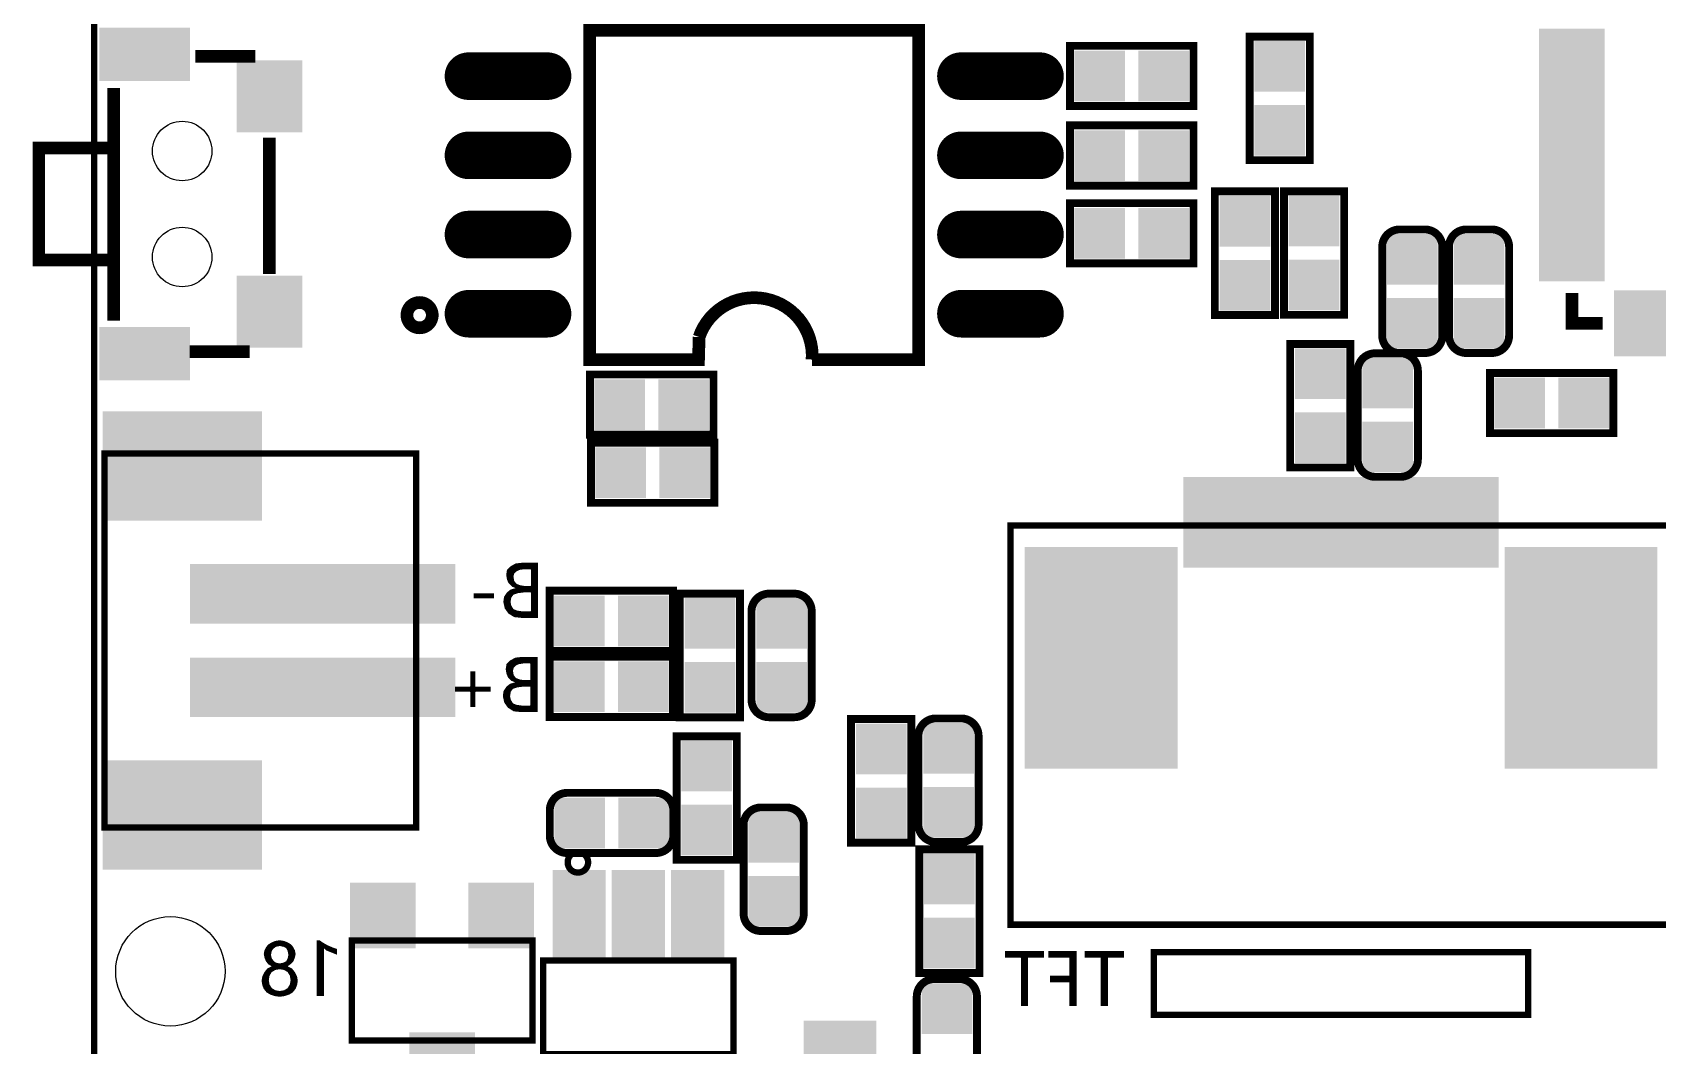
# Model space of a CAD drawing. Extents: x 24.4 to 65.5, y 24 to 66.4.
# Drawn here: x 24.41 to 50.48, y 34.41 to 50.65 of the extents above; entities that cross this region are included whole.
import ezdxf

# ---------------------------------------------------------------- set-up
doc = ezdxf.new("R2010")
doc.units = 0
doc.layers.get('0').update_dxf_attribs({"linetype": 'CONTINUOUS'})
doc.layers.add('SM002028_PHO', color=7, linetype='CONTINUOUS')
doc.layers.add('SSB002029_PHO', color=6, linetype='CONTINUOUS')

# ---------------------------------------------------------------- blocks, each defined once
blk = doc.blocks.new('SQUARE_138')
blk.add_solid([(0.4064, 0.4064), (0.4064, -0.4064), (-0.4064, 0.4064), (-0.4064, -0.4064)])
blk = doc.blocks.new('OBLONG_154')
at = {"const_width": 0.762}
blk.add_lwpolyline([(0.635, 0), (-0.635, 0)], dxfattribs=at)
at = {"const_width": 0.381}
for points in [[(-0.8255, 0, 1), (-0.4445, 0, 1)], [(0.4445, 0, 1), (0.8255, 0, 1)]]:
    blk.add_lwpolyline(points, format="xyb", close=True, dxfattribs=at)
blk = doc.blocks.new('ROUND_263')
blk.add_circle((0, 0), 0.877)
blk = doc.blocks.new('ROUND_266')
blk.add_circle((0, 0), 0.477)
blk = doc.blocks.new('RECTANGLE_269')
blk.add_solid([(0.276986, 0.726948), (0.276986, -0.726948), (-0.276986, 0.726948), (-0.276986, -0.726948)])
blk = doc.blocks.new('RECTANGLE_270')
blk.add_solid([(1.226946, 1.776984), (1.226946, -1.776984), (-1.226946, 1.776984), (-1.226946, -1.776984)])
blk = doc.blocks.new('RECTANGLE_271')
blk.add_solid([(0.52705, 0.226948), (0.52705, -0.226948), (-0.52705, 0.226948), (-0.52705, -0.226948)])
blk = doc.blocks.new('RECTANGLE_272')
blk.add_solid([(0.226948, 0.52705), (0.226948, -0.52705), (-0.226948, 0.52705), (-0.226948, -0.52705)])
blk = doc.blocks.new('RECTANGLE_283')
blk.add_solid([(0.426974, 0.726948), (0.426974, -0.726948), (-0.426974, 0.726948), (-0.426974, -0.726948)])
blk = doc.blocks.new('RECTANGLE_285')
blk.add_solid([(0.52705, 0.57696), (0.52705, -0.57696), (-0.52705, 0.57696), (-0.52705, -0.57696)])
blk = doc.blocks.new('RECTANGLE_286')
blk.add_solid([(0.726948, 0.426974), (0.726948, -0.426974), (-0.726948, 0.426974), (-0.726948, -0.426974)])
blk = doc.blocks.new('RECTANGLE_290')
blk.add_solid([(2.126996, 0.477012), (2.126996, -0.477012), (-2.126996, 0.477012), (-2.126996, -0.477012)])
blk = doc.blocks.new('RECTANGLE_291')
blk.add_solid([(1.276984, 0.877062), (1.276984, -0.877062), (-1.276984, 0.877062), (-1.276984, -0.877062)])
blk = doc.blocks.new('SQUARE_292')
blk.add_solid([(0.52705, 0.52705), (0.52705, -0.52705), (-0.52705, 0.52705), (-0.52705, -0.52705)])
blk = doc.blocks.new('RECTANGLE_300')
blk.add_solid([(0.58204, 0.73698), (0.58204, -0.73698), (-0.58204, 0.73698), (-0.58204, -0.73698)])

msp = doc.modelspace()

# ---------------------------------------------------------------- linework, layer by layer
at = {"layer": 'SM002028_PHO', "const_width": 0.1016}
for points in [[(25.4, 63.90005), (25.4, 26.900124)], [(42.399966, 35.900106), (42.399966, 34.900108), (48.399954, 34.900108), (48.399954, 35.900106), (42.399966, 35.900106)]]:
    msp.add_lwpolyline(points, dxfattribs=at)
at = {"layer": 'SSB002029_PHO'}
for points, const_width in [([(25.4, 63.90005), (25.4, 26.900124)], 0.1016), ([(36.915344, 45.405548), (38.626542, 45.405548), (38.626542, 50.6857), (33.346644, 50.6857), (33.346644, 45.405548), (35.092894, 45.405548), (35.1028, 45.768006)], 0.2032), ([(43.935396, 48.603662), (44.900596, 48.603662), (44.900596, 50.584862), (43.935396, 50.584862), (43.935396, 48.603662)], 0.127), ([(27.982672, 50.269902), (27.01925, 50.269902)], 0.2032), ([(41.052496, 50.436272), (41.052496, 49.471072), (43.033696, 49.471072), (43.033696, 50.436272), (41.052496, 50.436272)], 0.127), ([(25.70988, 49.759616), (25.70988, 46.027086)], 0.2032), ([(28.210002, 48.966374), (28.210002, 46.779942)], 0.2032), ([(41.052496, 49.160176), (41.052496, 48.194976), (43.033696, 48.194976), (43.033696, 49.160176), (41.052496, 49.160176)], 0.127), ([(24.509984, 48.800004), (24.509984, 46.999906), (25.70988, 46.999906), (25.70988, 48.800004), (24.509984, 48.800004)], 0.2032), ([(41.052496, 47.914052), (41.052496, 46.948852), (43.033696, 46.948852), (43.033696, 47.914052), (41.052496, 47.914052)], 0.127), ([(43.375326, 46.121066), (44.340526, 46.121066), (44.340526, 48.102266), (43.375326, 48.102266), (43.375326, 46.121066)], 0.127), ([(44.485306, 46.123606), (45.450506, 46.123606), (45.450506, 48.104806), (44.485306, 48.104806), (44.485306, 46.123606)], 0.127), ([(46.746922, 47.491904), (46.340522, 47.491904)], 0.127), ([(47.817786, 47.491904), (47.411386, 47.491904)], 0.127), ([(46.061122, 47.212504), (46.061122, 45.790104)], 0.127), ([(47.026322, 45.790104), (47.026322, 47.212504)], 0.127), ([(47.131986, 47.212504), (47.131986, 45.790104)], 0.127), ([(48.097186, 45.790104), (48.097186, 47.212504)], 0.127), ([(49.10455, 46.471078), (49.10455, 45.9867), (49.59858, 45.9867)], 0.2032), ([(27.89428, 45.530008), (26.931112, 45.530008)], 0.2032), ([(44.583858, 43.6753), (45.549058, 43.6753), (45.549058, 45.6565), (44.583858, 45.6565), (44.583858, 43.6753)], 0.127), ([(46.353984, 45.506386), (45.947584, 45.506386)], 0.127), ([(46.340522, 45.510704), (46.746922, 45.510704)], 0.127), ([(47.411386, 45.510704), (47.817786, 45.510704)], 0.127), ([(33.352232, 45.166788), (33.352232, 44.201588), (35.333432, 44.201588), (35.333432, 45.166788), (33.352232, 45.166788)], 0.127), ([(45.668184, 45.226986), (45.668184, 43.804586)], 0.127), ([(46.633384, 43.804586), (46.633384, 45.226986)], 0.127), ([(47.788576, 45.191172), (47.788576, 44.225972), (49.769776, 44.225972), (49.769776, 45.191172), (47.788576, 45.191172)], 0.127), ([(33.366202, 44.073826), (33.366202, 43.108626), (35.347402, 43.108626), (35.347402, 44.073826), (33.366202, 44.073826)], 0.127), ([(25.562306, 37.900102), (25.562306, 43.90009), (30.562296, 43.90009), (30.562296, 37.900102), (25.562306, 37.900102)], 0.1016), ([(45.947584, 43.525186), (46.353984, 43.525186)], 0.127), ([(40.099996, 42.743628), (50.699924, 42.743628), (50.699924, 36.34359), (40.099996, 36.34359), (40.099996, 42.743628)], 0.1016), ([(32.507174, 42.135044), (32.264858, 42.135044), (32.163258, 42.123868), (32.085788, 42.079418), (32.031686, 42.02557), (32.021018, 41.950132), (32.03194, 41.883584), (32.053784, 41.829228), (32.108394, 41.774618), (32.16402, 41.75252), (32.172148, 41.740582), (32.16275, 41.72839), (32.083756, 41.705784), (32.029146, 41.662096), (31.985458, 41.59631), (31.974536, 41.52011), (31.996634, 41.420288), (32.052006, 41.342818), (32.140398, 41.2877), (32.253174, 41.27627), (32.507174, 41.27627), (32.507174, 42.135044)], 0.0254), ([(32.0294, 41.899586), (32.0294, 42.009314)], 0.0254), ([(32.0548, 41.828212), (32.0548, 42.048684)], 0.0254), ([(32.0802, 41.802812), (32.0802, 42.074084)], 0.0254), ([(32.1056, 41.777412), (32.1056, 42.090848)], 0.0254), ([(32.416242, 42.043096), (32.416242, 41.775634), (32.403542, 41.762934), (32.298894, 41.762934), (32.296862, 41.762934), (32.227012, 41.774618), (32.224472, 41.77538), (32.166306, 41.798748), (32.160718, 41.802812), (32.12592, 41.849294), (32.123634, 41.854882), (32.11195, 41.924732), (32.111696, 41.926764), (32.112204, 41.929812), (32.123888, 41.976294), (32.12719, 41.98239), (32.161988, 42.017188), (32.16529, 42.019474), (32.211772, 42.042842), (32.215328, 42.044112), (32.285178, 42.055542), (32.28721, 42.055796), (32.403542, 42.055796), (32.416242, 42.043096)], 0.0254), ([(32.131, 41.9862), (32.131, 42.105326)], 0.0254), ([(32.1564, 42.0116), (32.1564, 42.119804)], 0.0254), ([(32.1818, 42.027856), (32.1818, 42.1259)], 0.0254), ([(32.2072, 42.040556), (32.2072, 42.128694)], 0.0254), ([(32.2326, 42.046906), (32.2326, 42.131488)], 0.0254), ([(32.258, 42.051224), (32.258, 42.134282)], 0.0254), ([(32.2834, 42.055288), (32.2834, 42.135044)], 0.0254), ([(32.3088, 42.055796), (32.3088, 42.135044)], 0.0254), ([(32.3342, 42.055796), (32.3342, 42.135044)], 0.0254), ([(32.3596, 42.055796), (32.3596, 42.135044)], 0.0254), ([(32.385, 42.055796), (32.385, 42.135044)], 0.0254), ([(32.4104, 42.053764), (32.4104, 42.135044)], 0.0254), ([(32.4358, 41.27627), (32.4358, 42.135044)], 0.0254), ([(32.4612, 41.27627), (32.4612, 42.135044)], 0.0254), ([(32.4866, 41.27627), (32.4866, 42.135044)], 0.0254), ([(32.0802, 41.598088), (32.0802, 41.70299)], 0.0254), ([(32.1056, 41.63187), (32.1056, 41.712134)], 0.0254), ([(32.131, 41.765728), (32.131, 41.84269)], 0.0254), ([(32.131, 41.651428), (32.131, 41.719246)], 0.0254), ([(32.1564, 41.755568), (32.1564, 41.808654)], 0.0254), ([(32.1564, 41.660064), (32.1564, 41.726612)], 0.0254), ([(32.1818, 41.668446), (32.1818, 41.792398)], 0.0254), ([(32.2072, 41.673526), (32.2072, 41.782238)], 0.0254), ([(32.2326, 41.676828), (32.2326, 41.773856)], 0.0254), ([(32.258, 41.679876), (32.258, 41.769538)], 0.0254), ([(32.2834, 41.683178), (32.2834, 41.76522)], 0.0254), ([(32.3088, 41.683432), (32.3088, 41.762934)], 0.0254), ([(32.3342, 41.683432), (32.3342, 41.762934)], 0.0254), ([(32.3596, 41.683432), (32.3596, 41.762934)], 0.0254), ([(32.385, 41.683432), (32.385, 41.762934)], 0.0254), ([(32.4104, 41.681654), (32.4104, 41.764712)], 0.0254), ([(34.685478, 40.73271), (34.685478, 41.69791), (32.704278, 41.69791), (32.704278, 40.73271), (34.685478, 40.73271)], 0.127), ([(35.757358, 41.651428), (34.792158, 41.651428), (34.792158, 39.670228), (35.757358, 39.670228), (35.757358, 41.651428)], 0.127), ([(36.628832, 41.651428), (36.222432, 41.651428)], 0.127), ([(31.797752, 41.646602), (31.49727, 41.646602), (31.49727, 41.590468), (31.797752, 41.590468), (31.797752, 41.646602)], 0.0254), ([(31.5214, 41.590468), (31.5214, 41.646602)], 0.0254), ([(31.5468, 41.590468), (31.5468, 41.646602)], 0.0254), ([(31.5722, 41.590468), (31.5722, 41.646602)], 0.0254), ([(31.5976, 41.590468), (31.5976, 41.646602)], 0.0254), ([(31.623, 41.590468), (31.623, 41.646602)], 0.0254), ([(31.6484, 41.590468), (31.6484, 41.646602)], 0.0254), ([(31.6738, 41.590468), (31.6738, 41.646602)], 0.0254), ([(31.6992, 41.590468), (31.6992, 41.646602)], 0.0254), ([(31.7246, 41.590468), (31.7246, 41.646602)], 0.0254), ([(31.75, 41.590468), (31.75, 41.646602)], 0.0254), ([(31.7754, 41.590468), (31.7754, 41.646602)], 0.0254), ([(31.9786, 41.501568), (31.9786, 41.548812)], 0.0254), ([(32.004, 41.409874), (32.004, 41.62425)], 0.0254), ([(32.0294, 41.374314), (32.0294, 41.66235)], 0.0254), ([(32.0548, 41.34104), (32.0548, 41.68267)], 0.0254), ([(32.416242, 41.670732), (32.416242, 41.368472), (32.403542, 41.355772), (32.264096, 41.355772), (32.262318, 41.355772), (32.180784, 41.367456), (32.17799, 41.368218), (32.119824, 41.391586), (32.113474, 41.396666), (32.078676, 41.454832), (32.077152, 41.458896), (32.065468, 41.517062), (32.065214, 41.519602), (32.065468, 41.521634), (32.077152, 41.591484), (32.079438, 41.597072), (32.114236, 41.643554), (32.120332, 41.647872), (32.190182, 41.67124), (32.192722, 41.671748), (32.285686, 41.683432), (32.28721, 41.683432), (32.403542, 41.683432), (32.416242, 41.670732)], 0.0254), ([(32.0802, 41.325292), (32.0802, 41.452292)], 0.0254), ([(32.1056, 41.30929), (32.1056, 41.410128)], 0.0254), ([(32.131, 41.293542), (32.131, 41.387014)], 0.0254), ([(32.1564, 41.285922), (32.1564, 41.376854)], 0.0254), ([(32.1818, 41.283382), (32.1818, 41.367202)], 0.0254), ([(32.2072, 41.280842), (32.2072, 41.363646)], 0.0254), ([(32.2326, 41.278302), (32.2326, 41.36009)], 0.0254), ([(32.258, 41.27627), (32.258, 41.35628)], 0.0254), ([(32.2834, 41.27627), (32.2834, 41.355772)], 0.0254), ([(32.3088, 41.27627), (32.3088, 41.355772)], 0.0254), ([(32.3342, 41.27627), (32.3342, 41.355772)], 0.0254), ([(32.3596, 41.27627), (32.3596, 41.355772)], 0.0254), ([(32.385, 41.27627), (32.385, 41.355772)], 0.0254), ([(32.4104, 41.27627), (32.4104, 41.35755)], 0.0254), ([(35.943032, 41.372028), (35.943032, 39.949628)], 0.127), ([(36.908232, 39.949628), (36.908232, 41.372028)], 0.127), ([(34.685478, 39.675816), (34.685478, 40.641016), (32.704278, 40.641016), (32.704278, 39.675816), (34.685478, 39.675816)], 0.127), ([(32.4993, 40.624506), (32.25673, 40.624506), (32.155384, 40.613076), (32.07766, 40.56888), (32.023812, 40.514778), (32.01289, 40.439594), (32.024066, 40.373046), (32.04591, 40.318436), (32.100266, 40.26408), (32.156146, 40.241728), (32.16402, 40.230044), (32.154876, 40.217852), (32.075882, 40.195246), (32.021272, 40.151558), (31.97733, 40.085772), (31.966408, 40.009318), (31.98876, 39.909496), (32.043878, 39.83228), (32.13227, 39.776908), (32.245046, 39.765732), (32.4993, 39.765732), (32.4993, 40.624506)], 0.0254), ([(32.0294, 40.359584), (32.0294, 40.52062)], 0.0254), ([(32.0548, 40.309546), (32.0548, 40.54602)], 0.0254), ([(32.0802, 40.284146), (32.0802, 40.57015)], 0.0254), ([(32.408368, 40.532558), (32.408368, 40.264842), (32.395668, 40.252142), (32.29102, 40.252142), (32.288988, 40.252396), (32.219138, 40.26408), (32.216344, 40.264842), (32.158178, 40.287956), (32.152844, 40.292274), (32.118046, 40.338756), (32.115506, 40.344344), (32.103822, 40.41394), (32.103822, 40.416226), (32.104076, 40.419274), (32.11576, 40.465756), (32.119062, 40.471598), (32.154114, 40.50665), (32.157416, 40.508936), (32.203898, 40.53205), (32.207454, 40.53332), (32.277304, 40.545004), (32.279336, 40.545258), (32.395668, 40.545258), (32.408368, 40.532558)], 0.0254), ([(32.1056, 40.425116), (32.1056, 40.584628)], 0.0254), ([(32.1056, 40.262048), (32.1056, 40.404034)], 0.0254), ([(32.131, 40.483536), (32.131, 40.59936)], 0.0254), ([(32.1564, 40.508428), (32.1564, 40.61333)], 0.0254), ([(32.1818, 40.521128), (32.1818, 40.616124)], 0.0254), ([(32.2072, 40.53332), (32.2072, 40.618918)], 0.0254), ([(32.2326, 40.537638), (32.2326, 40.621712)], 0.0254), ([(32.258, 40.541702), (32.258, 40.624506)], 0.0254), ([(32.2834, 40.545258), (32.2834, 40.624506)], 0.0254), ([(32.3088, 40.545258), (32.3088, 40.624506)], 0.0254), ([(32.3342, 40.545258), (32.3342, 40.624506)], 0.0254), ([(32.3596, 40.545258), (32.3596, 40.624506)], 0.0254), ([(32.385, 40.545258), (32.385, 40.624506)], 0.0254), ([(32.4104, 39.765732), (32.4104, 40.624506)], 0.0254), ([(32.4358, 39.765732), (32.4358, 40.624506)], 0.0254), ([(32.4612, 39.765732), (32.4612, 40.624506)], 0.0254), ([(32.4866, 39.765732), (32.4866, 40.624506)], 0.0254), ([(31.743142, 40.147494), (31.511494, 40.147494), (31.498794, 40.160194), (31.498794, 40.391842), (31.44266, 40.391842), (31.44266, 40.160194), (31.42996, 40.147494), (31.198566, 40.147494), (31.198566, 40.09136), (31.42996, 40.09136), (31.44266, 40.07866), (31.44266, 39.847012), (31.498794, 39.847012), (31.498794, 40.07866), (31.511494, 40.09136), (31.743142, 40.09136), (31.743142, 40.147494)], 0.0254), ([(31.2166, 40.09136), (31.2166, 40.147494)], 0.0254), ([(31.242, 40.09136), (31.242, 40.147494)], 0.0254), ([(31.2674, 40.09136), (31.2674, 40.147494)], 0.0254), ([(31.2928, 40.09136), (31.2928, 40.147494)], 0.0254), ([(31.3182, 40.09136), (31.3182, 40.147494)], 0.0254), ([(31.3436, 40.09136), (31.3436, 40.147494)], 0.0254), ([(31.369, 40.09136), (31.369, 40.147494)], 0.0254), ([(31.3944, 40.09136), (31.3944, 40.147494)], 0.0254), ([(31.4198, 40.09136), (31.4198, 40.147494)], 0.0254), ([(31.4452, 39.847012), (31.4452, 40.391842)], 0.0254), ([(31.4706, 39.847012), (31.4706, 40.391842)], 0.0254), ([(31.496, 39.847012), (31.496, 40.391842)], 0.0254), ([(31.5214, 40.09136), (31.5214, 40.147494)], 0.0254), ([(31.5468, 40.09136), (31.5468, 40.147494)], 0.0254), ([(31.5722, 40.09136), (31.5722, 40.147494)], 0.0254), ([(31.5976, 40.09136), (31.5976, 40.147494)], 0.0254), ([(31.623, 40.09136), (31.623, 40.147494)], 0.0254), ([(31.6484, 40.09136), (31.6484, 40.147494)], 0.0254), ([(31.6738, 40.09136), (31.6738, 40.147494)], 0.0254), ([(31.6992, 40.09136), (31.6992, 40.147494)], 0.0254), ([(31.7246, 40.09136), (31.7246, 40.147494)], 0.0254), ([(32.0294, 39.8526), (32.0294, 40.157908)], 0.0254), ([(32.0548, 39.825422), (32.0548, 40.178228)], 0.0254), ([(32.408368, 40.160194), (32.408368, 39.85768), (32.395668, 39.84498), (32.255968, 39.84498), (32.25419, 39.845234), (32.17291, 39.856664), (32.169862, 39.857426), (32.111696, 39.880794), (32.1056, 39.886128), (32.070548, 39.944294), (32.069024, 39.948358), (32.057594, 40.006524), (32.05734, 40.009064), (32.05734, 40.011096), (32.069024, 40.080946), (32.07131, 40.08628), (32.106362, 40.133016), (32.112458, 40.137334), (32.182308, 40.160702), (32.184594, 40.16121), (32.277812, 40.172894), (32.279336, 40.172894), (32.395668, 40.172894), (32.408368, 40.160194)], 0.0254), ([(32.0802, 40.098218), (32.0802, 40.196516)], 0.0254), ([(32.1056, 40.132), (32.1056, 40.203628)], 0.0254), ([(32.131, 40.251888), (32.131, 40.32123)], 0.0254), ([(32.131, 40.14343), (32.131, 40.210994)], 0.0254), ([(32.1564, 40.241728), (32.1564, 40.288972)], 0.0254), ([(32.1564, 40.152066), (32.1564, 40.21836)], 0.0254), ([(32.1818, 40.160448), (32.1818, 40.278558)], 0.0254), ([(32.2072, 40.164004), (32.2072, 40.268398)], 0.0254), ([(32.2326, 40.167052), (32.2326, 40.261794)], 0.0254), ([(32.258, 40.170354), (32.258, 40.257476)], 0.0254), ([(32.2834, 40.172894), (32.2834, 40.253158)], 0.0254), ([(32.3088, 40.172894), (32.3088, 40.252142)], 0.0254), ([(32.3342, 40.172894), (32.3342, 40.252142)], 0.0254), ([(32.3596, 40.172894), (32.3596, 40.252142)], 0.0254), ([(32.385, 40.172894), (32.385, 40.252142)], 0.0254), ([(31.9786, 39.954962), (31.9786, 40.08755)], 0.0254), ([(32.004, 39.88816), (32.004, 40.12565)], 0.0254), ([(32.0802, 39.80942), (32.0802, 39.928292)], 0.0254), ([(32.1056, 39.793672), (32.1056, 39.886128)], 0.0254), ([(32.131, 39.77767), (32.131, 39.873174)], 0.0254), ([(32.1564, 39.774622), (32.1564, 39.863014)], 0.0254), ([(32.1818, 39.772082), (32.1818, 39.855394)], 0.0254), ([(32.2072, 39.769542), (32.2072, 39.851838)], 0.0254), ([(32.2326, 39.767002), (32.2326, 39.848282)], 0.0254), ([(32.258, 39.765732), (32.258, 39.84498)], 0.0254), ([(32.2834, 39.765732), (32.2834, 39.84498)], 0.0254), ([(32.3088, 39.765732), (32.3088, 39.84498)], 0.0254), ([(32.3342, 39.765732), (32.3342, 39.84498)], 0.0254), ([(32.3596, 39.765732), (32.3596, 39.84498)], 0.0254), ([(32.385, 39.765732), (32.385, 39.84498)], 0.0254), ([(36.222432, 39.670228), (36.628832, 39.670228)], 0.127), ([(37.540692, 37.659056), (38.505892, 37.659056), (38.505892, 39.640256), (37.540692, 39.640256), (37.540692, 37.659056)], 0.127), ([(39.3065, 39.650416), (38.9001, 39.650416)], 0.127), ([(35.707828, 39.364412), (34.742628, 39.364412), (34.742628, 37.383212), (35.707828, 37.383212), (35.707828, 39.364412)], 0.127), ([(38.6207, 39.371016), (38.6207, 37.948616)], 0.127), ([(39.5859, 37.948616), (39.5859, 39.371016)], 0.127), ([(34.408872, 38.457378), (32.986472, 38.457378)], 0.127), ([(32.707072, 38.177978), (32.707072, 37.771578)], 0.127), ([(34.688272, 37.771578), (34.688272, 38.177978)], 0.127), ([(36.501578, 38.222936), (36.095178, 38.222936)], 0.127), ([(35.815778, 37.943536), (35.815778, 36.521136)], 0.127), ([(36.780978, 36.521136), (36.780978, 37.943536)], 0.127), ([(32.986472, 37.492178), (34.408872, 37.492178)], 0.127), ([(38.634924, 35.57016), (39.600124, 35.57016), (39.600124, 37.55136), (38.634924, 37.55136), (38.634924, 35.57016)], 0.127), ([(38.9001, 37.669216), (39.3065, 37.669216)], 0.127), ([(36.095178, 36.241736), (36.501578, 36.241736)], 0.127), ([(28.19654, 36.015168), (28.163774, 35.97148), (28.141676, 35.927538), (28.131008, 35.873436), (28.14193, 35.818826), (28.164028, 35.763454), (28.19654, 35.720274), (28.25242, 35.686492), (28.25877, 35.67557), (28.251658, 35.664394), (28.184348, 35.630612), (28.140406, 35.575748), (28.106878, 35.508692), (28.095956, 35.442906), (28.107132, 35.376612), (28.128976, 35.321494), (28.172918, 35.26663), (28.228036, 35.23361), (28.295346, 35.211004), (28.373832, 35.199828), (28.452572, 35.211004), (28.519882, 35.23361), (28.574746, 35.26663), (28.618688, 35.321494), (28.640786, 35.376612), (28.651962, 35.442906)], 0.0254), ([(28.1686, 35.757358), (28.1686, 35.97783)], 0.0254), ([(28.194, 35.723576), (28.194, 36.011866)], 0.0254), ([(28.551378, 36.015168), (28.49626, 36.048188), (28.44038, 36.07054), (28.373832, 36.081462), (28.307538, 36.07054), (28.251658, 36.048188), (28.19654, 36.015168)], 0.0254), ([(28.2194, 35.706304), (28.2194, 36.028884)], 0.0254), ([(28.525978, 35.859212), (28.514294, 35.801046), (28.513278, 35.797998), (28.48991, 35.751516), (28.484322, 35.745674), (28.43784, 35.72256), (28.434538, 35.72129), (28.376372, 35.709606), (28.371546, 35.709606), (28.31338, 35.72129), (28.308808, 35.723322), (28.273756, 35.746436), (28.270708, 35.749484), (28.23591, 35.795966), (28.233624, 35.801046), (28.22194, 35.859212), (28.221686, 35.861752), (28.22194, 35.864292), (28.233624, 35.922458), (28.235402, 35.92703), (28.25877, 35.961828), (28.261564, 35.96513), (28.308046, 35.999928), (28.31338, 36.002214), (28.371546, 36.013898), (28.376372, 36.013898), (28.434538, 36.002214), (28.43784, 36.001198), (28.484322, 35.97783), (28.48991, 35.972242), (28.513278, 35.925506), (28.514294, 35.922458), (28.525978, 35.864292), (28.525978, 35.859212)], 0.0254), ([(28.2448, 35.941), (28.2448, 36.044124)], 0.0254), ([(28.2702, 35.97148), (28.2702, 36.055554)], 0.0254), ([(28.2956, 35.99053), (28.2956, 36.065714)], 0.0254), ([(28.321, 36.003738), (28.321, 36.072826)], 0.0254), ([(28.3464, 36.008818), (28.3464, 36.07689)], 0.0254), ([(28.3718, 36.013898), (28.3718, 36.081208)], 0.0254), ([(28.3972, 36.00958), (28.3972, 36.077652)], 0.0254), ([(28.4226, 36.0045), (28.4226, 36.073588)], 0.0254), ([(28.448, 35.996118), (28.448, 36.067492)], 0.0254), ([(28.4734, 35.983418), (28.4734, 36.057332)], 0.0254), ([(28.651962, 35.442906), (28.64104, 35.508692), (28.607512, 35.575748), (28.56357, 35.630612), (28.49626, 35.664394), (28.489148, 35.67557), (28.494228, 35.68573), (28.540202, 35.720274), (28.584144, 35.764216), (28.605988, 35.818826), (28.61691, 35.873436), (28.606242, 35.927538), (28.584144, 35.97148), (28.551378, 36.015168)], 0.0254), ([(28.4988, 35.954462), (28.4988, 36.046664)], 0.0254), ([(28.5242, 35.873182), (28.5242, 36.031424)], 0.0254), ([(28.5496, 35.729672), (28.5496, 36.016184)], 0.0254), ([(28.575, 35.755072), (28.575, 35.983672)], 0.0254), ([(29.280358, 35.945572), (29.219144, 35.966146), (29.218128, 35.9664), (29.136848, 36.001452), (29.135578, 36.00196), (29.054044, 36.048442), (29.052774, 36.049458), (29.009594, 36.081716), (28.979876, 36.081716), (28.979876, 35.211258), (29.070808, 35.211258), (29.070808, 35.9664), (29.092652, 35.975544), (29.125672, 35.942524), (29.280358, 35.880548), (29.280358, 35.945572)], 0.0254), ([(28.9814, 35.211258), (28.9814, 36.081716)], 0.0254), ([(29.0068, 35.211258), (29.0068, 36.081716)], 0.0254), ([(29.0322, 35.211258), (29.0322, 36.064698)], 0.0254), ([(29.0576, 35.211258), (29.0576, 36.04641)], 0.0254), ([(29.083, 35.9791), (29.083, 36.031932)], 0.0254), ([(29.1084, 35.959542), (29.1084, 36.017454)], 0.0254), ([(29.1338, 35.939222), (29.1338, 36.002976)], 0.0254), ([(29.1592, 35.929062), (29.1592, 35.9918)], 0.0254), ([(29.1846, 35.918902), (29.1846, 35.980878)], 0.0254), ([(29.21, 35.908742), (29.21, 35.969956)], 0.0254), ([(29.529024, 34.488628), (32.428942, 34.488628), (32.428942, 36.088574), (29.529024, 36.088574), (29.529024, 34.488628)], 0.1016), ([(28.1432, 35.815524), (28.1432, 35.930332)], 0.0254), ([(28.2448, 35.691064), (28.2448, 35.784028)], 0.0254), ([(28.2702, 35.611816), (28.2702, 35.750246)], 0.0254), ([(28.2956, 35.627056), (28.2956, 35.731958)], 0.0254), ([(28.321, 35.633152), (28.321, 35.719766)], 0.0254), ([(28.3464, 35.63747), (28.3464, 35.714686)], 0.0254), ([(28.3718, 35.641534), (28.3718, 35.709606)], 0.0254), ([(28.3972, 35.638232), (28.3972, 35.713924)], 0.0254), ([(28.4226, 35.633914), (28.4226, 35.719004)], 0.0254), ([(28.448, 35.629342), (28.448, 35.72764)], 0.0254), ([(28.4734, 35.61461), (28.4734, 35.74034)], 0.0254), ([(28.4988, 35.689286), (28.4988, 35.769042)], 0.0254), ([(28.5242, 35.708336), (28.5242, 35.850322)], 0.0254), ([(28.6004, 35.804856), (28.6004, 35.938968)], 0.0254), ([(29.2354, 35.898582), (29.2354, 35.960558)], 0.0254), ([(29.2608, 35.888422), (29.2608, 35.952176)], 0.0254), ([(32.602678, 34.267394), (35.65271, 34.267394), (35.65271, 35.767264), (32.602678, 35.767264), (32.602678, 34.267394)], 0.1016), ([(40.623744, 35.908488), (40.020748, 35.908488), (40.020748, 35.82924), (40.26408, 35.82924), (40.27678, 35.81654), (40.27678, 35.049714), (40.367712, 35.049714), (40.367712, 35.81654), (40.380412, 35.82924), (40.623744, 35.82924), (40.623744, 35.908488)], 0.0254), ([(40.0304, 35.82924), (40.0304, 35.908488)], 0.0254), ([(40.0558, 35.82924), (40.0558, 35.908488)], 0.0254), ([(40.0812, 35.82924), (40.0812, 35.908488)], 0.0254), ([(40.1066, 35.82924), (40.1066, 35.908488)], 0.0254), ([(40.132, 35.82924), (40.132, 35.908488)], 0.0254), ([(40.1574, 35.82924), (40.1574, 35.908488)], 0.0254), ([(40.1828, 35.82924), (40.1828, 35.908488)], 0.0254), ([(40.2082, 35.82924), (40.2082, 35.908488)], 0.0254), ([(40.2336, 35.82924), (40.2336, 35.908488)], 0.0254), ([(40.259, 35.82924), (40.259, 35.908488)], 0.0254), ([(40.2844, 35.049714), (40.2844, 35.908488)], 0.0254), ([(40.3098, 35.049714), (40.3098, 35.908488)], 0.0254), ([(40.3352, 35.049714), (40.3352, 35.908488)], 0.0254), ([(40.3606, 35.049714), (40.3606, 35.908488)], 0.0254), ([(40.386, 35.82924), (40.386, 35.908488)], 0.0254), ([(40.4114, 35.82924), (40.4114, 35.908488)], 0.0254), ([(40.4368, 35.82924), (40.4368, 35.908488)], 0.0254), ([(40.4622, 35.82924), (40.4622, 35.908488)], 0.0254), ([(40.4876, 35.82924), (40.4876, 35.908488)], 0.0254), ([(40.513, 35.82924), (40.513, 35.908488)], 0.0254), ([(40.5384, 35.82924), (40.5384, 35.908488)], 0.0254), ([(40.5638, 35.82924), (40.5638, 35.908488)], 0.0254), ([(40.5892, 35.82924), (40.5892, 35.908488)], 0.0254), ([(40.6146, 35.82924), (40.6146, 35.908488)], 0.0254), ([(41.147238, 35.908488), (40.718994, 35.908488), (40.718994, 35.82924), (41.043606, 35.82924), (41.056306, 35.81654), (41.056306, 35.52571), (41.043606, 35.51301), (40.742108, 35.51301), (40.742108, 35.433508), (41.043606, 35.433508), (41.056306, 35.420808), (41.056306, 35.049714), (41.147238, 35.049714), (41.147238, 35.908488)], 0.0254), ([(40.7416, 35.82924), (40.7416, 35.908488)], 0.0254), ([(40.767, 35.82924), (40.767, 35.908488)], 0.0254), ([(40.7924, 35.82924), (40.7924, 35.908488)], 0.0254), ([(40.8178, 35.82924), (40.8178, 35.908488)], 0.0254), ([(40.8432, 35.82924), (40.8432, 35.908488)], 0.0254), ([(40.8686, 35.82924), (40.8686, 35.908488)], 0.0254), ([(40.894, 35.82924), (40.894, 35.908488)], 0.0254), ([(40.9194, 35.82924), (40.9194, 35.908488)], 0.0254), ([(40.9448, 35.82924), (40.9448, 35.908488)], 0.0254), ([(40.9702, 35.82924), (40.9702, 35.908488)], 0.0254), ([(40.9956, 35.82924), (40.9956, 35.908488)], 0.0254), ([(41.021, 35.82924), (41.021, 35.908488)], 0.0254), ([(41.0464, 35.828732), (41.0464, 35.908488)], 0.0254), ([(41.0718, 35.049714), (41.0718, 35.908488)], 0.0254), ([(41.0972, 35.049714), (41.0972, 35.908488)], 0.0254), ([(41.1226, 35.049714), (41.1226, 35.908488)], 0.0254), ([(41.903396, 35.908488), (41.300654, 35.908488), (41.300654, 35.82924), (41.543732, 35.82924), (41.556432, 35.81654), (41.556432, 35.049714), (41.647364, 35.049714), (41.647364, 35.81654), (41.660064, 35.82924), (41.903396, 35.82924), (41.903396, 35.908488)], 0.0254), ([(41.3258, 35.82924), (41.3258, 35.908488)], 0.0254), ([(41.3512, 35.82924), (41.3512, 35.908488)], 0.0254), ([(41.3766, 35.82924), (41.3766, 35.908488)], 0.0254), ([(41.402, 35.82924), (41.402, 35.908488)], 0.0254), ([(41.4274, 35.82924), (41.4274, 35.908488)], 0.0254), ([(41.4528, 35.82924), (41.4528, 35.908488)], 0.0254), ([(41.4782, 35.82924), (41.4782, 35.908488)], 0.0254), ([(41.5036, 35.82924), (41.5036, 35.908488)], 0.0254), ([(41.529, 35.82924), (41.529, 35.908488)], 0.0254), ([(41.5544, 35.823398), (41.5544, 35.908488)], 0.0254), ([(41.5798, 35.049714), (41.5798, 35.908488)], 0.0254), ([(41.6052, 35.049714), (41.6052, 35.908488)], 0.0254), ([(41.6306, 35.049714), (41.6306, 35.908488)], 0.0254), ([(41.656, 35.828478), (41.656, 35.908488)], 0.0254), ([(41.6814, 35.82924), (41.6814, 35.908488)], 0.0254), ([(41.7068, 35.82924), (41.7068, 35.908488)], 0.0254), ([(41.7322, 35.82924), (41.7322, 35.908488)], 0.0254), ([(41.7576, 35.82924), (41.7576, 35.908488)], 0.0254), ([(41.783, 35.82924), (41.783, 35.908488)], 0.0254), ([(41.8084, 35.82924), (41.8084, 35.908488)], 0.0254), ([(41.8338, 35.82924), (41.8338, 35.908488)], 0.0254), ([(41.8592, 35.82924), (41.8592, 35.908488)], 0.0254), ([(41.8846, 35.82924), (41.8846, 35.908488)], 0.0254), ([(42.399966, 35.900106), (42.399966, 34.900108), (48.399954, 34.900108), (48.399954, 35.900106), (42.399966, 35.900106)], 0.1016), ([(28.1178, 35.349688), (28.1178, 35.530536)], 0.0254), ([(28.1432, 35.303714), (28.1432, 35.579304)], 0.0254), ([(28.1686, 35.271964), (28.1686, 35.611054)], 0.0254), ([(28.56103, 35.452558), (28.549346, 35.382708), (28.547822, 35.37839), (28.51277, 35.320224), (28.508452, 35.315652), (28.450286, 35.280854), (28.445714, 35.27933), (28.376118, 35.267646), (28.3718, 35.267646), (28.30195, 35.27933), (28.297632, 35.280854), (28.239466, 35.315652), (28.235148, 35.320224), (28.200096, 35.37839), (28.198572, 35.382708), (28.186888, 35.452558), (28.186634, 35.45459), (28.186888, 35.456622), (28.198572, 35.526472), (28.200096, 35.531044), (28.235148, 35.58921), (28.239466, 35.593528), (28.297632, 35.628326), (28.30195, 35.630104), (28.3718, 35.641534), (28.376118, 35.641534), (28.445714, 35.630104), (28.450286, 35.628326), (28.508452, 35.593528), (28.51277, 35.58921), (28.547822, 35.531044), (28.549346, 35.526472), (28.56103, 35.456622), (28.56103, 35.452558)], 0.0254), ([(28.194, 35.499294), (28.194, 35.635438)], 0.0254), ([(28.2194, 35.563048), (28.2194, 35.648138)], 0.0254), ([(28.2448, 35.596576), (28.2448, 35.660838)], 0.0254), ([(28.4988, 35.59937), (28.4988, 35.663124)], 0.0254), ([(28.5242, 35.57016), (28.5242, 35.650424)], 0.0254), ([(28.5496, 35.524948), (28.5496, 35.637724)], 0.0254), ([(28.575, 35.26663), (28.575, 35.616388)], 0.0254), ([(28.6004, 35.29838), (28.6004, 35.584638)], 0.0254), ([(28.6258, 35.33902), (28.6258, 35.539172)], 0.0254), ([(28.6512, 35.438842), (28.6512, 35.447224)], 0.0254), ([(39.280084, 35.471608), (38.873684, 35.471608)], 0.127), ([(40.767, 35.433508), (40.767, 35.51301)], 0.0254), ([(40.7924, 35.433508), (40.7924, 35.51301)], 0.0254), ([(40.8178, 35.433508), (40.8178, 35.51301)], 0.0254), ([(40.8432, 35.433508), (40.8432, 35.51301)], 0.0254), ([(40.8686, 35.433508), (40.8686, 35.51301)], 0.0254), ([(40.894, 35.433508), (40.894, 35.51301)], 0.0254), ([(40.9194, 35.433508), (40.9194, 35.51301)], 0.0254), ([(40.9448, 35.433508), (40.9448, 35.51301)], 0.0254), ([(40.9702, 35.433508), (40.9702, 35.51301)], 0.0254), ([(40.9956, 35.433508), (40.9956, 35.51301)], 0.0254), ([(41.021, 35.433508), (41.021, 35.51301)], 0.0254), ([(41.0464, 35.433254), (41.0464, 35.513264)], 0.0254), ([(28.194, 35.25393), (28.194, 35.409886)], 0.0254), ([(28.2194, 35.23869), (28.2194, 35.346132)], 0.0254), ([(28.2448, 35.228022), (28.2448, 35.312604)], 0.0254), ([(28.2702, 35.219386), (28.2702, 35.297364)], 0.0254), ([(28.2956, 35.211004), (28.2956, 35.282124)], 0.0254), ([(28.321, 35.207448), (28.321, 35.276028)], 0.0254), ([(28.3464, 35.203892), (28.3464, 35.27171)], 0.0254), ([(28.3718, 35.200082), (28.3718, 35.267646)], 0.0254), ([(28.3972, 35.20313), (28.3972, 35.271202)], 0.0254), ([(28.4226, 35.20694), (28.4226, 35.275266)], 0.0254), ([(28.448, 35.210496), (28.448, 35.279838)], 0.0254), ([(28.4734, 35.218116), (28.4734, 35.294824)], 0.0254), ([(28.4988, 35.226498), (28.4988, 35.310064)], 0.0254), ([(28.5242, 35.23615), (28.5242, 35.33902)], 0.0254), ([(28.5496, 35.25139), (28.5496, 35.384232)], 0.0254), ([(38.594284, 35.192208), (38.594284, 33.769808)], 0.127), ([(39.559484, 33.769808), (39.559484, 35.192208)], 0.127)]:
    msp.add_lwpolyline(points, dxfattribs=dict(at, const_width=const_width))
for points, const_width in [([(46.340522, 47.491904, 0.4142136), (46.061122, 47.212504)], 0.127), ([(47.026322, 47.212504, 0.4142136), (46.746922, 47.491904)], 0.127), ([(47.411386, 47.491904, 0.4142136), (47.131986, 47.212504)], 0.127), ([(48.097186, 47.212504, 0.4142136), (47.817786, 47.491904)], 0.127), ([(36.915344, 45.405548, 0.8755794), (35.1028, 45.768006)], 0.2032), ([(46.061122, 45.790104, 0.4142136), (46.340522, 45.510704)], 0.127), ([(46.746922, 45.510704, 0.4142136), (47.026322, 45.790104)], 0.127), ([(47.131986, 45.790104, 0.4142136), (47.411386, 45.510704)], 0.127), ([(47.817786, 45.510704, 0.4142136), (48.097186, 45.790104)], 0.127), ([(45.947584, 45.506386, 0.4142136), (45.668184, 45.226986)], 0.127), ([(46.633384, 45.226986, 0.4142136), (46.353984, 45.506386)], 0.127), ([(45.668184, 43.804586, 0.4142136), (45.947584, 43.525186)], 0.127), ([(46.353984, 43.525186, 0.4142136), (46.633384, 43.804586)], 0.127), ([(36.222432, 41.651428, 0.4142136), (35.943032, 41.372028)], 0.127), ([(36.908232, 41.372028, 0.4142136), (36.628832, 41.651428)], 0.127), ([(35.943032, 39.949628, 0.4142136), (36.222432, 39.670228)], 0.127), ([(36.628832, 39.670228, 0.4142136), (36.908232, 39.949628)], 0.127), ([(38.9001, 39.650416, 0.4142136), (38.6207, 39.371016)], 0.127), ([(39.5859, 39.371016, 0.4142136), (39.3065, 39.650416)], 0.127), ([(32.986472, 38.457378, 0.4142136), (32.707072, 38.177978)], 0.127), ([(34.688272, 38.177978, 0.4142136), (34.408872, 38.457378)], 0.127), ([(36.095178, 38.222936, 0.4142136), (35.815778, 37.943536)], 0.127), ([(36.780978, 37.943536, 0.4142136), (36.501578, 38.222936)], 0.127), ([(32.707072, 37.771578, 0.4142136), (32.986472, 37.492178)], 0.127), ([(34.408872, 37.492178, 0.4142136), (34.688272, 37.771578)], 0.127), ([(38.6207, 37.948616, 0.4142136), (38.9001, 37.669216)], 0.127), ([(39.3065, 37.669216, 0.4142136), (39.5859, 37.948616)], 0.127), ([(35.815778, 36.521136, 0.4142136), (36.095178, 36.241736)], 0.127), ([(36.501578, 36.241736, 0.4142136), (36.780978, 36.521136)], 0.127), ([(38.873684, 35.471608, 0.4142136), (38.594284, 35.192208)], 0.127), ([(39.559484, 35.192208, 0.4142136), (39.280084, 35.471608)], 0.127)]:
    msp.add_lwpolyline(points, format="xyb", dxfattribs=dict(at, const_width=const_width))
for points, const_width in [([(30.41523, 46.117764, 1), (30.82163, 46.117764, 1)], 0.2032), ([(32.993838, 37.343334, 1), (33.322006, 37.343334, 1)], 0.1016)]:
    msp.add_lwpolyline(points, format="xyb", close=True, dxfattribs=dict(at, const_width=const_width))

# ---------------------------------------------------------------- block references
at = {"layer": 'SM002028_PHO'}
for name, p in [('RECTANGLE_286', (26.210006, 50.299874)), ('RECTANGLE_271', (49.10455, 50.486564)), ('OBLONG_154', (32.036766, 49.950624)), ('OBLONG_154', (39.936674, 49.950624)), ('SQUARE_138', (41.530016, 49.953672)), ('SQUARE_138', (42.556176, 49.953672)), ('SQUARE_138', (44.417996, 50.107342)), ('RECTANGLE_271', (49.10455, 50.086768)), ('RECTANGLE_285', (28.210002, 49.624996)), ('RECTANGLE_271', (49.10455, 49.686718)), ('SQUARE_138', (44.417996, 49.081182)), ('RECTANGLE_271', (49.10455, 49.286668)), ('ROUND_266', (26.809954, 48.749966)), ('OBLONG_154', (32.036766, 48.680624)), ('OBLONG_154', (39.936674, 48.680624)), ('SQUARE_138', (41.530016, 48.677576)), ('SQUARE_138', (42.556176, 48.677576)), ('RECTANGLE_271', (49.10455, 48.886618)), ('RECTANGLE_271', (49.10455, 48.486568)), ('RECTANGLE_271', (49.10455, 48.086772)), ('SQUARE_138', (43.857926, 47.624746)), ('SQUARE_138', (44.967906, 47.627286)), ('OBLONG_154', (32.036766, 47.410624)), ('OBLONG_154', (39.936674, 47.410624)), ('SQUARE_138', (41.530016, 47.431452)), ('SQUARE_138', (42.556176, 47.431452)), ('RECTANGLE_271', (49.10455, 47.686722)), ('ROUND_266', (26.809954, 47.049944)), ('RECTANGLE_271', (49.10455, 47.286672)), ('SQUARE_138', (46.543722, 47.014384)), ('SQUARE_138', (47.614586, 47.014384)), ('SQUARE_138', (43.857926, 46.598586)), ('SQUARE_138', (44.967906, 46.601126)), ('RECTANGLE_271', (49.10455, 46.886622)), ('RECTANGLE_285', (28.210002, 46.174914)), ('OBLONG_154', (32.036766, 46.140624)), ('OBLONG_154', (39.936674, 46.140624)), ('RECTANGLE_272', (50.004726, 45.9867)), ('RECTANGLE_272', (50.404776, 45.9867)), ('SQUARE_138', (46.543722, 45.988224)), ('SQUARE_138', (47.614586, 45.988224)), ('RECTANGLE_286', (26.210006, 45.500036)), ('SQUARE_138', (45.066458, 45.17898)), ('SQUARE_138', (46.150784, 45.028866)), ('SQUARE_138', (48.266096, 44.708572)), ('SQUARE_138', (49.292256, 44.708572)), ('SQUARE_138', (33.829752, 44.684188)), ('SQUARE_138', (34.855912, 44.684188)), ('RECTANGLE_291', (26.81224, 43.699938)), ('SQUARE_138', (45.066458, 44.15282)), ('SQUARE_138', (46.150784, 44.002706)), ('SQUARE_138', (33.843722, 43.591226)), ('SQUARE_138', (34.869882, 43.591226)), ('RECTANGLE_269', (43.150028, 42.793666)), ('RECTANGLE_269', (43.6499, 42.793666)), ('RECTANGLE_269', (44.150026, 42.793666)), ('RECTANGLE_269', (44.649898, 42.793666)), ('RECTANGLE_269', (45.150024, 42.793666)), ('RECTANGLE_269', (45.649896, 42.793666)), ('RECTANGLE_269', (46.150022, 42.793666)), ('RECTANGLE_269', (46.649894, 42.793666)), ('RECTANGLE_269', (47.15002, 42.793666)), ('RECTANGLE_269', (47.649892, 42.793666)), ('RECTANGLE_270', (41.550082, 40.623744)), ('RECTANGLE_270', (49.250092, 40.623744)), ('RECTANGLE_290', (29.062426, 41.649904)), ('SQUARE_138', (33.181798, 41.21531)), ('SQUARE_138', (34.207958, 41.21531)), ('SQUARE_138', (35.274758, 41.173908)), ('SQUARE_138', (36.425632, 41.173908)), ('RECTANGLE_290', (29.062426, 40.150034)), ('SQUARE_138', (33.181798, 40.158416)), ('SQUARE_138', (34.207958, 40.158416)), ('SQUARE_138', (35.274758, 40.147748)), ('SQUARE_138', (36.425632, 40.147748)), ('SQUARE_138', (38.023292, 39.162736)), ('SQUARE_138', (39.1033, 39.172896)), ('SQUARE_138', (35.225228, 38.886892)), ('RECTANGLE_291', (26.81224, 38.1)), ('SQUARE_138', (33.184592, 37.974778)), ('SQUARE_138', (34.210752, 37.974778)), ('SQUARE_138', (38.023292, 38.136576)), ('SQUARE_138', (39.1033, 38.146736)), ('SQUARE_138', (35.225228, 37.860732)), ('SQUARE_138', (36.298378, 37.745416)), ('SQUARE_138', (39.117524, 37.07384)), ('RECTANGLE_283', (33.177734, 36.492434)), ('RECTANGLE_283', (34.127694, 36.492434)), ('RECTANGLE_283', (35.077654, 36.492434)), ('SQUARE_138', (36.298378, 36.719256)), ('SQUARE_292', (30.028896, 36.488624)), ('SQUARE_292', (31.92907, 36.488624)), ('ROUND_263', (26.620216, 35.59556)), ('SQUARE_138', (39.117524, 36.04768)), ('SQUARE_138', (39.076884, 34.994088)), ('RECTANGLE_300', (37.362638, 34.069274)), ('SQUARE_292', (30.97911, 34.088578))]:
    msp.add_blockref(name, p, dxfattribs=at)

doc.saveas('drawing.dxf')
